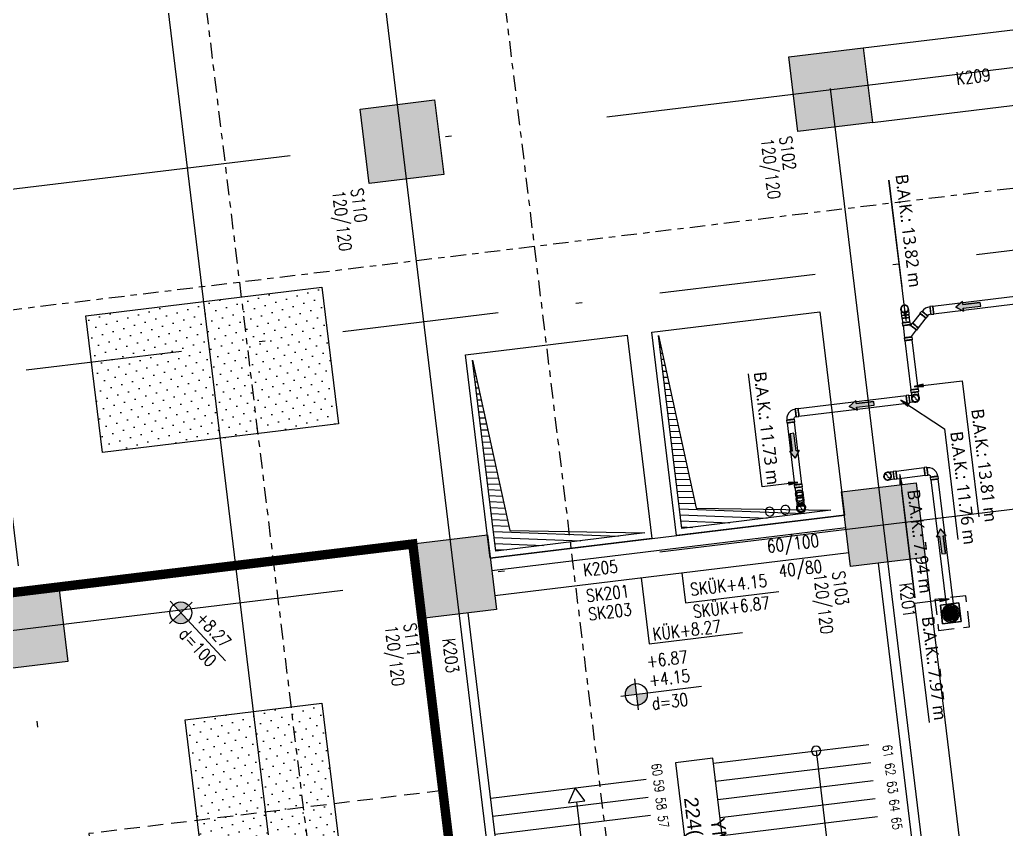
# Model space of a CAD drawing. Header units: millimetres. Extents: x 400382 to 401267, y 4543945 to 4544126.
# Drawn here: x 400454.97 to 400470.74, y 4544072.6 to 4544085.54 of the extents above; entities that cross this region are included whole.
import ezdxf
from ezdxf.enums import TextEntityAlignment as Align

# ---------------------------------------------------------------- set-up
doc = ezdxf.new("R2010")
doc.units = ezdxf.units.MM
for name, pattern in [('AKS', [3, 2.5, -0.25, 0, -0.25]), ('CENTER', [2, 1.25, -0.25, 0.25, -0.25]), ('CIZGI', [0.4, 0.25, -0.15]), ('CONTINU', [0]), ('DASHDOT2', [0.5, 0.25, -0.125, 0, -0.125]), ('HIDDEN', [0.375, 0.25, -0.125])]:
    doc.linetypes.add(name, pattern=pattern)
for name, color, linetype in [('aks prota', 2, 'AKS'), ('boşluk prota', 2, 'Continuous'), ('boşluk taraması prota', 252, 'Continuous'), ('kiriş boyutu prota', 6, 'Continuous'), ('kiriş prota', 6, 'Continuous'), ('kolon prota', 1, 'Continuous'), ('kolon tarama prota', 252, 'Continuous'), ('lkolon prota', 4, 'Continuous'), ('merdiven prota', 2, 'Continuous'), ('metraj prota', 2, 'Continuous'), ('not prota', 2, 'Continuous'), ('PRT-AL-TUNEL_EKSENI', 14, 'DASHDOT2'), ('PRT-MI-a_fit_drainage', 10, 'Continuous'), ('PRT-MI-ad_dim', 8, 'Continuous'), ('prt-s-taxis', 7, 'Continuous'), ('skesit prota', 7, 'Continuous'), ('st-s_level (kot)', 6, 'Continuous'), ('st-s_levelmark (kot işareti)', 4, 'Continuous'), ('st_s_not çizgisi', 4, 'CIZGI'), ('st_s_ölçü', 4, 'Continuous'), ('temel prota', 6, 'Continuous'), ('tkolon prota', 6, 'Continuous'), ('tnot prota', 4, 'Continuous')]:
    doc.layers.add(name, color=color, linetype=linetype)
doc.styles.add('OLCU', font='romanstw.shx')
doc.styles.add('PRT-MI-a_Arial', font='Arial.ttf', dxfattribs={"height": 30})
doc.styles.add('Segoe UI Light_1', font='', dxfattribs={"height": 200})
doc.styles.add('TKIRIS', font='romanstw.shx')
doc.styles.add('tkolon', font='romanstw.shx')
doc.styles.add('TNOT', font='romanstw.shx', dxfattribs={"width": 0.8, "height": 250})
doc.styles.get('Segoe UI Light_1').set_extended_font_data('Segoe UI Light')
pattern_1 = [(312.923994, (399405.98143, 4544554.57553), (0.170302485, 0.049990168), [0, -0.15875])]

# ---------------------------------------------------------------- blocks, each defined once
blk = doc.blocks.new('Stair_Anotation')
at = {"color": 0, "style": 'PRT-MI-a_Arial'}
blk.add_attdef('M.ADI', text='', height=0.2, dxfattribs=at).set_placement((0, 0), align=Align.BOTTOM_CENTER)
blk.add_attdef('BAS.SAYI-(EN-RIHT)', text='', height=0.2, dxfattribs=at).set_placement((0, -0.08), align=Align.TOP_CENTER)
blk = doc.blocks.new('*U88')
at = {"layer": 'metraj prota', "color": 4}
blk.add_lwpolyline([(-232, 0), (-209.5, 13), (-209.5, -13)], close=True, dxfattribs=at)
blk.add_lwpolyline([(0, 0), (-209.5, 0)], dxfattribs=at)
blk.add_circle((0, 0), 7.5, dxfattribs=at)
blk = doc.blocks.new('*U89')
at = {"layer": 'metraj prota', "color": 4}
blk.add_lwpolyline([(-203.1, 0), (-180.6, 13), (-180.6, -13)], close=True, dxfattribs=at)
blk.add_lwpolyline([(0, 0), (-180.6, 0)], dxfattribs=at)
blk.add_circle((0, 0), 7.5, dxfattribs=at)
blk = doc.blocks.new('PLAN_KOT')
at = {"layer": 'st-s_levelmark (kot işareti)'}
h = blk.add_hatch(color=256, dxfattribs=at)
h.paths.add_polyline_path([(0, 17.5, 0.414214), (-17.5, 0), (0, 0)])
h.paths.add_polyline_path([(17.5, 0), (0, 0), (0, -17.5, 0.414214)])
for p, q in [((0, 25), (0, -25)), ((105, 0), (-25, 0))]:
    blk.add_line(p, q, dxfattribs=at)
blk.add_circle((0, 0), 17.5, dxfattribs=at)
at = {"layer": 'st-s_level (kot)', "color": 6, "style": 'OLCU', "width": 0.8}
for tag, p in [('KOT', (22.7, 9.8)), ('DÖŞEME_KALINLIĞI', (22.7, -27.6))]:
    blk.add_attdef(tag, p, '', height=20, dxfattribs=at)
blk = doc.blocks.new('+8.27 mekanik')
at = {"layer": 'kolon tarama prota'}
for points in [[(19225, 170411), (19147, 170528), (19195, 170528), (19195, 170811), (19255, 170811), (19255, 170528), (19303, 170528)], [(22710, 169744), (22827, 169822), (22827, 169774), (23110, 169774), (23110, 169714), (22827, 169714), (22827, 169666)], [(20401, 169597), (20421, 169747), (20382, 169747)], [(23842, 169744), (23823, 169594), (23862, 169594)], [(19339, 169597), (19189, 169617), (19189, 169578)], [(20590, 169360), (20702, 169461), (20672, 169487)], [(21771, 169204), (21921, 169184), (21921, 169224)], [(20590, 168530), (20512, 168647), (20560, 168647), (20560, 168930), (20620, 168930), (20620, 168647), (20668, 168647)], [(21310, 167572), (21193, 167494), (21193, 167542), (20910, 167542), (20910, 167602), (21193, 167602), (21193, 167650)], [(21697, 167572), (21677, 167422), (21717, 167422)]]:
    blk.add_hatch(color=256, dxfattribs=at).paths.add_polyline_path(points, flags=0)
for p, q in [((19166, 171766), (19166, 170049)), ((19284, 170049), (19284, 171766)), ((19255, 170811), (19195, 170811)), ((19195, 170811), (19195, 170528)), ((19255, 170811), (19195, 170811)), ((19195, 170528), (19195, 170811)), ((19255, 170528), (19255, 170811)), ((19255, 170528), (19255, 170811)), ((19195, 170528), (19147, 170528)), ((19147, 170528), (19225, 170411)), ((19195, 170528), (19147, 170528)), ((19147, 170528), (19225, 170411)), ((19225, 170411), (19303, 170528)), ((19303, 170528), (19225, 170411)), ((19303, 170528), (19255, 170528)), ((19255, 170528), (19303, 170528)), ((20401, 170374), (22593, 170374)), ((20401, 169597), (20401, 170374)), ((19161, 170049), (19161, 170004)), ((19289, 170004), (19289, 170049)), ((19341, 169923), (19309, 169954)), ((20590, 169360), (21129, 169997)), ((21129, 169997), (22909, 169997)), ((19219, 169864), (19251, 169833)), ((19254, 169836), (19395, 169696)), ((19478, 169779), (19337, 169920)), ((19513, 169751), (19481, 169782)), ((21913, 169808), (21869, 169808)), ((23925, 169803), (21913, 169803)), ((22827, 169822), (22710, 169744)), ((22827, 169822), (22710, 169744)), ((22827, 169774), (22827, 169822)), ((22827, 169774), (22827, 169822)), ((24218, 169894), (23918, 169894)), ((23918, 169894), (23918, 169594)), ((23918, 169594), (23918, 169894)), ((23918, 169894), (24218, 169894)), ((23918, 169894), (23918, 169894)), ((23969, 169808), (23925, 169808)), ((24063, 169884), (24063, 169864)), ((24063, 169864), (24063, 169884)), ((24063, 169884), (24063, 169884)), ((24063, 169864), (24063, 169864)), ((24063, 169839), (24063, 169819)), ((24063, 169819), (24063, 169839)), ((24063, 169839), (24063, 169839)), ((24063, 169819), (24063, 169819)), ((24063, 169794), (24063, 169774)), ((24063, 169774), (24063, 169794)), ((24063, 169794), (24063, 169794)), ((24073, 169864), (24073, 169884)), ((24073, 169884), (24073, 169864)), ((24073, 169884), (24073, 169884)), ((24073, 169864), (24073, 169864)), ((24073, 169819), (24073, 169839)), ((24073, 169839), (24073, 169819)), ((24073, 169839), (24073, 169839)), ((24073, 169819), (24073, 169819)), ((24073, 169774), (24073, 169794)), ((24073, 169794), (24073, 169774)), ((24073, 169794), (24073, 169794)), ((24218, 169594), (24218, 169894)), ((24218, 169894), (24218, 169594)), ((24218, 169894), (24218, 169894)), ((19153, 169661), (19153, 169661)), ((19296, 169661), (19251, 169661)), ((19368, 169656), (19296, 169656)), ((19413, 169661), (19368, 169661)), ((19391, 169692), (19423, 169661)), ((19438, 169655), (19413, 169655)), ((19427, 169665), (19438, 169655)), ((19600, 169655), (19508, 169746)), ((19610, 169655), (19600, 169655)), ((19654, 169661), (19610, 169661)), ((19616, 169638), (19610, 169644)), ((19610, 169632), (19610, 169631)), ((20447, 169656), (19654, 169656)), ((20421, 169747), (20382, 169747)), ((20382, 169747), (20401, 169597)), ((20401, 169597), (20421, 169747)), ((20491, 169661), (20447, 169661)), ((21707, 169646), (21707, 169601)), ((21834, 169601), (21834, 169646)), ((21869, 169681), (21913, 169681)), ((21913, 169685), (23925, 169685)), ((22710, 169744), (22827, 169666)), ((22827, 169666), (22710, 169744)), ((23110, 169774), (22827, 169774)), ((22827, 169774), (23110, 169774)), ((22827, 169666), (22827, 169714)), ((22827, 169714), (23110, 169714)), ((22827, 169714), (23110, 169714)), ((22827, 169714), (22827, 169666)), ((23110, 169714), (23110, 169774)), ((23110, 169714), (23110, 169774)), ((23842, 169744), (23823, 169594)), ((23862, 169594), (23842, 169744)), ((23842, 169744), (23842, 169189)), ((23925, 169681), (23969, 169681)), ((23948, 169749), (23928, 169749)), ((23928, 169749), (23948, 169749)), ((23928, 169749), (23928, 169749)), ((23928, 169739), (23948, 169739)), ((23948, 169739), (23928, 169739)), ((23928, 169739), (23928, 169739)), ((23948, 169749), (23948, 169749)), ((23948, 169739), (23948, 169739)), ((23993, 169749), (23973, 169749)), ((23973, 169749), (23993, 169749)), ((23973, 169749), (23973, 169749)), ((23973, 169739), (23993, 169739)), ((23993, 169739), (23973, 169739)), ((23973, 169739), (23973, 169739)), ((23993, 169749), (23993, 169749)), ((23993, 169739), (23993, 169739)), ((24038, 169749), (24018, 169749)), ((24018, 169749), (24038, 169749)), ((24018, 169749), (24018, 169749)), ((24018, 169739), (24038, 169739)), ((24038, 169739), (24018, 169739)), ((24018, 169739), (24018, 169739)), ((24038, 169749), (24038, 169749)), ((24038, 169739), (24038, 169739)), ((24063, 169774), (24063, 169774)), ((24063, 169715), (24063, 169695)), ((24063, 169695), (24063, 169715)), ((24063, 169715), (24063, 169715)), ((24063, 169695), (24063, 169695)), ((24063, 169670), (24063, 169649)), ((24063, 169649), (24063, 169670)), ((24063, 169670), (24063, 169670)), ((24063, 169649), (24063, 169649)), ((24063, 169624), (24063, 169604)), ((24063, 169604), (24063, 169624)), ((24063, 169624), (24063, 169624)), ((24073, 169774), (24073, 169774)), ((24073, 169695), (24073, 169715)), ((24073, 169715), (24073, 169695)), ((24073, 169715), (24073, 169715)), ((24073, 169695), (24073, 169695)), ((24073, 169649), (24073, 169670)), ((24073, 169670), (24073, 169649)), ((24073, 169670), (24073, 169670)), ((24073, 169649), (24073, 169649)), ((24073, 169604), (24073, 169624)), ((24073, 169624), (24073, 169604)), ((24073, 169624), (24073, 169624)), ((24117, 169749), (24097, 169749)), ((24097, 169749), (24117, 169749)), ((24097, 169749), (24097, 169749)), ((24097, 169739), (24117, 169739)), ((24117, 169739), (24097, 169739)), ((24097, 169739), (24097, 169739)), ((24117, 169749), (24117, 169749)), ((24117, 169739), (24117, 169739)), ((24163, 169749), (24142, 169749)), ((24142, 169749), (24163, 169749)), ((24142, 169749), (24142, 169749)), ((24142, 169739), (24163, 169739)), ((24163, 169739), (24142, 169739)), ((24142, 169739), (24142, 169739)), ((24163, 169749), (24163, 169749)), ((24163, 169739), (24163, 169739)), ((24208, 169749), (24188, 169749)), ((24188, 169749), (24208, 169749)), ((24188, 169749), (24188, 169749)), ((24188, 169739), (24208, 169739)), ((24208, 169739), (24188, 169739)), ((24188, 169739), (24188, 169739)), ((24208, 169749), (24208, 169749)), ((24208, 169739), (24208, 169739)), ((17078, 169597), (18796, 169597)), ((19339, 169597), (17078, 169597)), ((19153, 169534), (19153, 169534)), ((19339, 169597), (19189, 169617)), ((19189, 169617), (19189, 169578)), ((19189, 169578), (19339, 169597)), ((19251, 169534), (19296, 169534)), ((19296, 169538), (19368, 169538)), ((19368, 169534), (19413, 169534)), ((19413, 169540), (19610, 169540)), ((19610, 169534), (19654, 169534)), ((19654, 169538), (20447, 169538)), ((20447, 169534), (20491, 169534)), ((20526, 169499), (20526, 169455)), ((20672, 169487), (20590, 169360)), ((20653, 169455), (20653, 169499)), ((20702, 169461), (20672, 169487)), ((21712, 169601), (21712, 169148)), ((21830, 169148), (21830, 169601)), ((23823, 169594), (23862, 169594)), ((23918, 169594), (24218, 169594)), ((24218, 169594), (23918, 169594)), ((23918, 169594), (23918, 169594)), ((24063, 169604), (24063, 169604)), ((24073, 169604), (24073, 169604)), ((24218, 169594), (24218, 169594)), ((20531, 169455), (20531, 167715)), ((20590, 169360), (20702, 169461)), ((20649, 167715), (20649, 169455)), ((21921, 169224), (21771, 169204)), ((21771, 169204), (21921, 169184)), ((21771, 169204), (23752, 169204)), ((21921, 169184), (21921, 169224)), ((23752, 169204), (22023, 169204)), ((23842, 169189), (25759, 169189)), ((21707, 169148), (21707, 169103)), ((21834, 169103), (21834, 169148)), ((20620, 168930), (20560, 168930)), ((20560, 168930), (20560, 168647)), ((20620, 168930), (20560, 168930)), ((20560, 168647), (20560, 168930)), ((20620, 168647), (20620, 168930)), ((20620, 168647), (20620, 168930)), ((20560, 168647), (20512, 168647)), ((20512, 168647), (20590, 168530)), ((20560, 168647), (20512, 168647)), ((20512, 168647), (20590, 168530)), ((20590, 168530), (20668, 168647)), ((20668, 168647), (20590, 168530)), ((20668, 168647), (20620, 168647)), ((20620, 168647), (20668, 168647)), ((20526, 167715), (20526, 167670)), ((20653, 167670), (20653, 167715)), ((20733, 167636), (20688, 167636)), ((21732, 167631), (20733, 167631)), ((21193, 167602), (20910, 167602)), ((20910, 167602), (20910, 167542)), ((21193, 167602), (20910, 167602)), ((20910, 167602), (20910, 167542)), ((21310, 167572), (21193, 167650)), ((21193, 167650), (21193, 167602)), ((21193, 167650), (21310, 167572)), ((21193, 167602), (21193, 167650)), ((21776, 167636), (21732, 167636)), ((21902, 167636), (21871, 167636)), ((21954, 167631), (21902, 167631)), ((21985, 167636), (21954, 167636)), ((22075, 167629), (21985, 167629)), ((22081, 167529), (22081, 167615)), ((20688, 167508), (20733, 167508)), ((20733, 167513), (21732, 167513)), ((20910, 167542), (21193, 167542)), ((21193, 167542), (20910, 167542)), ((21193, 167494), (21310, 167572)), ((21193, 167494), (21310, 167572)), ((21193, 167542), (21193, 167494)), ((21193, 167542), (21193, 167494)), ((21697, 167572), (21677, 167422)), ((21677, 167422), (21717, 167422)), ((21717, 167422), (21697, 167572)), ((21697, 167572), (21697, 166994)), ((21732, 167508), (21776, 167508)), ((21871, 167508), (21902, 167508)), ((21902, 167513), (21954, 167513)), ((21954, 167508), (21985, 167508)), ((21985, 167515), (22075, 167515)), ((21697, 166994), (19882, 166994))]:
    blk.add_line(p, q, dxfattribs=at)
at = {"layer": 'kolon tarama prota', "flags": 128}
for points in [[(19168, 170004), (19173, 169962), (19182, 169931)], [(19288, 169975), (19282, 170001), (19282, 170004)], [(19305, 169950), (19289, 169972), (19288, 169975)], [(19182, 169931), (19203, 169894), (19224, 169869)], [(21869, 169802), (21831, 169797), (21795, 169783), (21764, 169761), (21759, 169756)], [(23969, 169802), (23999, 169802), (24027, 169802), (24048, 169802), (24063, 169802), (24068, 169802), (24068, 169802)], [(24011, 169744), (24015, 169767), (24029, 169786), (24048, 169798), (24068, 169802)], [(24068, 169802), (24090, 169797), (24109, 169783), (24121, 169764), (24125, 169744)], [(19153, 169655), (19157, 169655), (19171, 169655), (19193, 169655), (19220, 169655), (19250, 169655), (19251, 169655)], [(20590, 169655), (20585, 169655), (20571, 169655), (20550, 169655), (20523, 169655), (20493, 169655), (20491, 169655)], [(20533, 169597), (20537, 169620), (20551, 169639), (20570, 169651), (20590, 169655)], [(20590, 169655), (20612, 169650), (20631, 169637), (20644, 169617), (20647, 169597)], [(21759, 169756), (21735, 169726), (21720, 169690), (21714, 169653), (21713, 169646)], [(21828, 169646), (21832, 169665), (21840, 169675)], [(21840, 169675), (21857, 169685), (21869, 169687)], [(24068, 169687), (24063, 169687), (24049, 169687), (24028, 169687), (24001, 169687), (23971, 169687), (23969, 169687)], [(24068, 169687), (24045, 169692), (24026, 169705), (24014, 169725), (24011, 169744)], [(24125, 169744), (24120, 169722), (24107, 169703), (24087, 169691), (24068, 169687)], [(19251, 169540), (19221, 169540), (19194, 169540), (19172, 169540), (19158, 169540), (19153, 169540), (19153, 169540)], [(20491, 169540), (20522, 169540), (20549, 169540), (20571, 169540), (20585, 169540), (20590, 169540), (20590, 169540)], [(20533, 169499), (20533, 169529), (20533, 169557), (20533, 169578), (20533, 169592), (20533, 169597), (20533, 169597)], [(20590, 169540), (20567, 169545), (20548, 169558), (20536, 169578), (20533, 169597)], [(20647, 169597), (20642, 169575), (20629, 169556), (20609, 169544), (20590, 169540)], [(20647, 169597), (20647, 169593), (20647, 169579), (20647, 169558), (20647, 169531), (20647, 169500), (20647, 169499)], [(21713, 169103), (21713, 169073), (21713, 169046), (21713, 169024), (21713, 169010), (21713, 169005), (21713, 169005)], [(21828, 169005), (21828, 169010), (21828, 169023), (21828, 169045), (21828, 169072), (21828, 169102), (21828, 169103)], [(20533, 167670), (20537, 167632), (20551, 167596), (20574, 167565), (20578, 167560)], [(20659, 167641), (20649, 167658), (20647, 167670)], [(20688, 167629), (20669, 167634), (20659, 167641)], [(21871, 167629), (21842, 167629), (21809, 167629), (21776, 167629)], [(20578, 167560), (20609, 167537), (20644, 167521), (20682, 167515), (20688, 167515)], [(21776, 167515), (21812, 167515), (21845, 167515), (21871, 167515)]]:
    blk.add_lwpolyline(points, dxfattribs=at)
at = {"layer": 'kolon tarama prota'}
for centre, radius, start, end in [((24068, 169744), 140, 92.0467, 177.9533), ((24068, 169744), 140, 92.0467, 177.9533), ((24068, 169744), 120, 92.388, 177.612), ((24068, 169744), 120, 92.388, 177.612), ((24068, 169744), 100, 90, 270), ((24068, 169744), 100, 90, 270), ((24068, 169744), 95, 93.017, 176.983), ((24068, 169744), 95, 93.017, 176.983), ((24068, 169744), 90, 90, 270), ((24068, 169744), 90, 90, 270), ((24068, 169744), 75, 93.8226, 176.1774), ((24068, 169744), 75, 93.8226, 176.1774), ((24068, 169744), 63.8, 0, 180), ((24068, 169744), 63.8, 0, 180), ((24068, 169744), 59, 0, 180), ((24068, 169744), 57.2, 0, 180), ((24068, 169744), 50, 95.7392, 174.2608), ((24068, 169744), 50, 95.7392, 174.2608), ((24068, 169744), 50, 90, 270), ((24068, 169744), 50, 90, 270), ((24068, 169744), 100, 270, 90), ((24068, 169744), 100, 270, 90), ((24068, 169744), 90, 270, 90), ((24068, 169744), 90, 270, 90), ((24068, 169774), 29.5, 270, 90), ((24068, 169744), 50, 270, 90), ((24068, 169744), 50, 270, 90), ((24068, 169744), 140, 2.0467, 87.9533), ((24068, 169744), 140, 2.0467, 87.9533), ((24068, 169744), 120, 2.388, 87.612), ((24068, 169744), 120, 2.388, 87.612), ((24068, 169744), 95, 3.017, 86.983), ((24068, 169744), 95, 3.017, 86.983), ((24068, 169744), 75, 3.8226, 86.1774), ((24068, 169744), 75, 3.8226, 86.1774), ((24068, 169744), 50, 5.7392, 84.2608), ((24068, 169744), 50, 5.7392, 84.2608), ((19153, 169597), 63.8, 360, 180), ((19153, 169597), 63.8, 360, 180), ((19153, 169597), 57.2, 360, 180), ((20590, 169597), 63.8, 0, 180), ((20590, 169597), 63.8, 0, 180), ((20590, 169597), 63.8, 90, 270), ((20590, 169597), 63.8, 90, 270), ((20590, 169597), 59, 0, 180), ((20590, 169597), 57.2, 0, 180), ((20590, 169597), 57.1, 90, 270), ((20590, 169597), 63.8, 270, 90), ((20590, 169597), 63.8, 270, 90), ((20590, 169627), 29.5, 270, 90), ((20590, 169597), 57.1, 270, 90), ((24068, 169744), 140, 182.0467, 267.9533), ((24068, 169744), 140, 182.0467, 267.9533), ((24068, 169744), 120, 182.388, 267.612), ((24068, 169744), 120, 182.388, 267.612), ((24068, 169744), 95, 183.017, 266.983), ((24068, 169744), 95, 183.017, 266.983), ((24068, 169744), 75, 183.8226, 266.1774), ((24068, 169744), 75, 183.8226, 266.1774), ((24068, 169744), 63.8, 180, 0), ((24068, 169744), 63.8, 180, 0), ((24068, 169744), 59, 180, 0), ((24068, 169744), 57.1, 180, 0), ((24068, 169744), 50, 185.7392, 264.2608), ((24068, 169744), 50, 185.7392, 264.2608), ((24068, 169744), 30, 99.5941, 170.4059), ((24068, 169744), 30, 99.5941, 170.4059), ((24068, 169715), 29.5, 90, 270), ((24068, 169744), 30, 189.5941, 260.4059), ((24068, 169744), 30, 189.5941, 260.4059), ((24068, 169744), 30, 9.5941, 80.4059), ((24068, 169744), 30, 9.5941, 80.4059), ((24068, 169744), 50, 275.7392, 354.2608), ((24068, 169744), 30, 279.5941, 350.4059), ((24068, 169744), 95, 273.017, 356.983), ((24068, 169744), 75, 273.8226, 356.1774), ((24068, 169744), 140, 272.0467, 357.9533), ((24068, 169744), 120, 272.388, 357.612), ((24068, 169744), 30, 279.5941, 350.4059), ((24068, 169744), 50, 275.7392, 354.2608), ((24068, 169744), 75, 273.8226, 356.1774), ((24068, 169744), 95, 273.017, 356.983), ((24068, 169744), 120, 272.388, 357.612), ((24068, 169744), 140, 272.0467, 357.9533), ((19153, 169597), 63.8, 180, 360), ((19153, 169597), 63.8, 180, 360), ((19153, 169597), 57.1, 180, 360), ((20590, 169597), 63.8, 180, 0), ((20590, 169597), 63.8, 180, 0), ((20590, 169597), 59, 180, 0), ((20590, 169597), 57.1, 180, 0), ((20590, 169568), 29.5, 90, 270), ((21771, 169005), 63.8, 90, 270), ((21771, 169005), 63.8, 90, 270), ((21771, 169005), 59, 0, 180), ((21771, 169005), 59, 180, 0), ((21771, 169005), 57.2, 90, 270), ((21771, 168975), 29.5, 90, 270), ((21771, 169005), 63.8, 270, 90), ((21771, 169005), 63.8, 270, 90), ((21771, 169034), 29.5, 270, 90), ((21771, 169005), 57.1, 270, 90), ((22108, 167572), 75.5, 0, 180), ((22108, 167572), 75.5, 0, 180), ((22108, 167572), 72, 0, 180), ((22108, 167572), 63.8, 0, 180), ((22108, 167572), 63.8, 0, 180), ((22108, 167572), 59, 0, 180), ((22108, 167608), 36, 270, 90), ((22108, 167572), 75.5, 180, 0), ((22108, 167572), 75.5, 180, 0), ((22108, 167572), 72, 180, 0), ((22108, 167572), 63.8, 180, 0), ((22108, 167572), 63.8, 180, 0), ((22108, 167572), 59, 180, 0), ((22108, 167536), 36, 90, 270), ((22108, 167318), 70.6, 0, 180), ((22108, 167318), 70.7, 180, 0), ((22108, 167068), 70.6, 0, 180), ((22108, 167068), 70.6, 180, 0)]:
    blk.add_arc(centre, radius, start, end, dxfattribs=at)
for centre, major_axis, ratio, start_param, end_param in [((19225, 170049), (63.8, 0), 0.009999, 3.145737, 6.28733), ((19225, 170049), (63.8, 0), 0.009999, 0.004144, 3.145737), ((19225, 170004), (63.8, 0), 0.009999, 0.004144, 3.145737), ((19225, 170004), (63.8, 0), 0.009999, 3.145737, 6.28733), ((19225, 170049), (59, 0), 0.009999, 1.570796, 3.141593), ((19225, 170049), (59, 0), 0.009999, 3.141593, 4.712389), ((19225, 170004), (57.1, 0), 0.009999, 0.004144, 3.145737), ((19225, 170004), (57.1, 0), 0.009999, 3.145737, 6.28733), ((19264, 169909), (45.1, 45.1), 0.010001, 6.279045, 9.420638), ((19264, 169909), (45.1, 45.1), 0.010001, 3.137453, 6.279045), ((19264, 169909), (40.4, 40.4), 0.010001, 3.137453, 6.279045), ((19264, 169909), (40.4, 40.4), 0.010001, 6.279045, 9.420638), ((19225, 170049), (59, 0), 0.009999, 0, 1.570796), ((19225, 170049), (59, 0), 0.009999, 4.712389, 6.283185), ((19296, 169878), (45.1, 45.1), 0.010001, 6.279045, 9.420638), ((19296, 169878), (45.1, 45.1), 0.010001, 3.137453, 6.279045), ((19296, 169878), (41.7, 41.7), 0.009979, 1.570796, 3.141593), ((19296, 169878), (41.7, 41.7), 0.009979, 3.141593, 4.712389), ((19296, 169878), (41.7, 41.7), 0.009979, 0, 1.570796), ((19296, 169878), (41.7, 41.7), 0.009979, 4.712389, 6.283185), ((19436, 169737), (45.1, 45.1), 0.010001, 0.004141, 3.145733), ((19436, 169737), (45.1, 45.1), 0.010001, 3.145733, 6.287326), ((21869, 169744), (0, 63.8), 0.01, 0.009999, 3.151592), ((21869, 169744), (0, 57.1), 0.01, 0.009999, 3.151592), ((21869, 169744), (0, 63.8), 0.01, 3.151592, 6.293184), ((21869, 169744), (0, 57.2), 0.01, 3.151592, 6.293184), ((21913, 169744), (0, 63.8), 0.01, 0.009999, 3.151592), ((21913, 169744), (0, 63.8), 0.01, 3.151592, 6.293184), ((21913, 169744), (0, 59), 0.01, 4.712389, 6.283185), ((21913, 169744), (0, 59), 0.01, 0, 1.570796), ((23925, 169744), (0, 63.8), 0.01, 4.712389, 7.853982), ((23925, 169744), (0, 59), 0.01, 0, 1.570796), ((23925, 169744), (0, 59), 0.01, 4.712389, 6.283185), ((23969, 169744), (0, 63.8), 0.01, 4.712389, 7.853982), ((23969, 169744), (0, 57.2), 0.01, 4.712389, 7.853982), ((19251, 169597), (0, 63.8), 0.01, 4.712389, 7.853982), ((19251, 169597), (0, 57.2), 0.01, 4.712389, 7.853982), ((19296, 169597), (0, 63.8), 0.01, 4.712389, 7.853982), ((19296, 169597), (0, 59), 0.01, 0, 1.570796), ((19296, 169597), (0, 59), 0.01, 4.712389, 6.283185), ((19368, 169597), (0, 63.8), 0.01, 6.279041, 9.420634), ((19368, 169597), (0, 59), 0.01, 0, 1.570796), ((19368, 169597), (0, 63.8), 0.01, 3.137448, 6.279041), ((19368, 169597), (0, 59), 0.01, 4.712389, 6.283185), ((19436, 169737), (41.7, 41.7), 0.009979, 1.570796, 3.141593), ((19436, 169737), (41.7, 41.7), 0.009979, 3.141593, 4.712389), ((19413, 169597), (0, 63.8), 0.01, 6.279041, 9.420634), ((19413, 169597), (0, 57.1), 0.01, 6.279041, 9.420634), ((19413, 169597), (0, 63.8), 0.01, 3.137448, 6.279041), ((19413, 169597), (0, 57.2), 0.01, 3.137448, 6.279041), ((19468, 169706), (45.1, 45.1), 0.010001, 0.004141, 3.145733), ((19468, 169706), (45.1, 45.1), 0.010001, 3.145733, 6.287326), ((19468, 169706), (40.4, 40.4), 0.010001, 0.004141, 3.145733), ((19468, 169706), (40.4, 40.4), 0.010001, 3.145733, 6.287326), ((19436, 169737), (41.7, 41.7), 0.009979, 0, 1.570796), ((19436, 169737), (41.7, 41.7), 0.009979, 4.712389, 6.283185), ((19610, 169597), (0, 63.8), 0.01, 6.279041, 9.420634), ((19610, 169597), (0, 57.2), 0.01, 6.279041, 9.420634), ((19610, 169597), (0, 63.8), 0.01, 3.137448, 6.279041), ((19610, 169597), (0, 57.1), 0.01, 3.137448, 6.279041), ((19576, 169597), (40.4, 40.4), 0.010001, 5.71513, 6.287326), ((19576, 169597), (40.4, 40.4), 0.010001, 0.004141, 0.576337), ((19654, 169597), (0, 63.8), 0.01, 6.279041, 9.420634), ((19654, 169597), (0, 63.8), 0.01, 3.137448, 6.279041), ((19654, 169597), (0, 59), 0.009925, 0, 1.570796), ((19654, 169597), (0, 59), 0.009925, 4.712389, 6.283185), ((20447, 169597), (0, 63.8), 0.009925, 4.712389, 7.853982), ((20447, 169597), (0, 59), 0.009925, 0, 1.570796), ((20447, 169597), (0, 59), 0.009925, 4.712389, 6.283185), ((20491, 169597), (0, 63.8), 0.009925, 4.712389, 7.853982), ((20491, 169597), (0, 57.2), 0.009925, 4.712389, 7.853982), ((21771, 169646), (-63.8, 0), 0.01, 6.273186, 9.414779), ((21771, 169646), (-63.8, 0), 0.01, 3.131593, 6.273186), ((21771, 169646), (-57.1, 0), 0.01, 3.131593, 6.273186), ((21771, 169646), (-57.1, 0), 0.01, 6.273186, 9.414779), ((21913, 169744), (0, 59), 0.01, 3.141593, 4.712389), ((21913, 169744), (0, 59), 0.01, 1.570796, 3.141593), ((23925, 169744), (0, 59), 0.01, 1.570796, 3.141593), ((23925, 169744), (0, 63.8), 0.01, 1.570796, 4.712389), ((23925, 169744), (0, 59), 0.01, 3.141593, 4.712389), ((23969, 169744), (0, 57.1), 0.01, 1.570796, 4.712389), ((23969, 169744), (0, 63.8), 0.01, 1.570796, 4.712389), ((19251, 169597), (0, 63.8), 0.01, 1.570796, 4.712389), ((19251, 169597), (0, 57.1), 0.01, 1.570796, 4.712389), ((19296, 169597), (0, 59), 0.01, 1.570796, 3.141593), ((19296, 169597), (0, 63.8), 0.01, 1.570796, 4.712389), ((19296, 169597), (0, 59), 0.01, 3.141593, 4.712389), ((19368, 169597), (0, 59), 0.01, 1.570796, 3.141593), ((19368, 169597), (0, 59), 0.01, 3.141593, 4.712389), ((19654, 169597), (0, 59), 0.009925, 1.570796, 3.141593), ((19654, 169597), (0, 59), 0.009925, 3.141593, 4.712389), ((20447, 169597), (0, 59), 0.009925, 1.570796, 3.141593), ((20447, 169597), (0, 63.8), 0.009925, 1.570796, 4.712389), ((20447, 169597), (0, 59), 0.009925, 3.141593, 4.712389), ((20491, 169597), (0, 63.8), 0.009925, 1.570796, 4.712389), ((20491, 169597), (0, 57.1), 0.009925, 1.570796, 4.712389), ((20590, 169499), (63.8, 0), 0.009978, 1.570796, 4.712389), ((20590, 169499), (57.1, 0), 0.009978, 1.570796, 4.712389), ((20590, 169499), (-57.2, 0), 0.009978, 1.570796, 4.712389), ((20590, 169499), (-63.8, 0), 0.009978, 1.570796, 4.712389), ((21771, 169601), (-63.8, 0), 0.01, 6.273186, 9.414779), ((21771, 169601), (-63.8, 0), 0.01, 3.131593, 6.273186), ((21771, 169601), (59, 0), 0.01, 1.570796, 3.141593), ((21771, 169601), (59, 0), 0.01, 3.141593, 4.712389), ((21771, 169601), (59, 0), 0.01, 0, 1.570796), ((21771, 169601), (59, 0), 0.01, 4.712389, 6.283185), ((20590, 169455), (-63.8, 0), 0.009978, 4.712389, 7.853982), ((20590, 169455), (59, 0), 0.00998, 3.141593, 4.712389), ((20590, 169455), (-59, 0), 0.00998, 4.712389, 6.283185), ((20590, 169455), (59, 0), 0.00998, 4.712389, 6.283185), ((20590, 169455), (-59, 0), 0.00998, 3.141593, 4.712389), ((20590, 169455), (63.8, 0), 0.009978, 4.712389, 7.853982), ((21771, 169148), (63.8, 0), 0.01, 1.570796, 4.712389), ((21771, 169103), (63.8, 0), 0.01, 1.570796, 4.712389), ((21771, 169148), (59, 0), 0.01, 1.570796, 3.141593), ((21771, 169148), (59, 0), 0.01, 3.141593, 4.712389), ((21771, 169103), (57.2, 0), 0.01, 1.570796, 4.712389), ((21771, 169148), (59, 0), 0.01, 0, 1.570796), ((21771, 169148), (59, 0), 0.01, 4.712389, 6.283185), ((21771, 169148), (63.8, 0), 0.01, 4.712389, 7.853982), ((21771, 169103), (63.8, 0), 0.01, 4.712389, 7.853982), ((21771, 169103), (57.1, 0), 0.01, 4.712389, 7.853982), ((20590, 167715), (63.8, 0), 0.009978, 3.151592, 6.293184), ((20590, 167715), (63.8, 0), 0.009978, 0.009999, 3.151592), ((20590, 167670), (63.8, 0), 0.009978, 0.009999, 3.151592), ((20590, 167670), (63.8, 0), 0.009978, 3.151592, 6.293184), ((20590, 167715), (-59, 0), 0.00998, 4.712389, 6.283185), ((20590, 167715), (-59, 0), 0.00998, 0, 1.570796), ((20590, 167670), (57.2, 0), 0.009978, 0.009999, 3.151592), ((20590, 167670), (57.1, 0), 0.009978, 3.151592, 6.293184), ((20590, 167715), (-59, 0), 0.00998, 3.141593, 4.712389), ((20590, 167715), (-59, 0), 0.00998, 1.570796, 3.141593), ((20688, 167572), (0, 63.8), 0.01, 6.273207, 9.4148), ((20688, 167572), (0, 63.8), 0.01, 3.131615, 6.273207), ((20688, 167572), (0, 57.2), 0.01, 3.131615, 6.273207), ((20688, 167572), (0, 57.2), 0.01, 6.273207, 9.4148), ((20733, 167572), (0, 63.8), 0.01, 6.273207, 9.4148), ((20733, 167572), (0, 59), 0.01, 0, 1.570796), ((20733, 167572), (0, 63.8), 0.01, 3.131615, 6.273207), ((20733, 167572), (0, 59), 0.01, 4.712389, 6.283185), ((21732, 167572), (0, 63.8), 0.01, 4.712389, 7.853982), ((21732, 167572), (0, 59), 0.01, 0, 1.570796), ((21732, 167572), (0, 59), 0.01, 4.712389, 6.283185), ((21776, 167572), (0, 63.8), 0.01, 4.712389, 7.853982), ((21776, 167572), (0, 57.1), 0.01, 4.712389, 7.853982), ((21871, 167572), (0, 63.8), 0.707107, 4.712389, 7.853982), ((21871, 167572), (0, 57.1), 0.707107, 4.712389, 7.853982), ((21902, 167572), (0, 63.8), 0.707107, 4.712389, 7.853982), ((21902, 167572), (0, 59), 0.707107, 0, 1.570796), ((21902, 167572), (0, 59), 0.707107, 4.712389, 6.283185), ((21954, 167572), (0, 63.8), 0.707107, 4.712389, 7.853982), ((21954, 167572), (0, 59), 0.707107, 0, 1.570796), ((21985, 167572), (0, 63.8), 0.707107, 4.712389, 7.853982), ((21985, 167572), (0, 57.2), 0.707107, 4.712389, 7.853982), ((21954, 167572), (0, 59), 0.707107, 4.712389, 6.283185), ((22108, 167572), (0, 57.2), 0.707107, 0.722561, 1.570796), ((20733, 167572), (0, 59), 0.01, 1.570796, 3.141593), ((20733, 167572), (0, 59), 0.01, 3.141593, 4.712389), ((21732, 167572), (0, 59), 0.01, 1.570796, 3.141593), ((21732, 167572), (0, 63.8), 0.01, 1.570796, 4.712389), ((21732, 167572), (0, 59), 0.01, 3.141593, 4.712389), ((21776, 167572), (0, 63.8), 0.01, 1.570796, 4.712389), ((21776, 167572), (0, 57.2), 0.01, 1.570796, 4.712389), ((21871, 167572), (0, 63.8), 0.707107, 1.570796, 4.712389), ((21871, 167572), (0, 57.2), 0.707107, 1.570796, 4.712389), ((21902, 167572), (0, 63.8), 0.707107, 1.570796, 4.712389), ((21902, 167572), (0, 59), 0.707107, 1.570796, 3.141593), ((21902, 167572), (0, 59), 0.707107, 3.141593, 4.712389), ((21954, 167572), (0, 63.8), 0.707107, 1.570796, 4.712389), ((21954, 167572), (0, 59), 0.707107, 1.570796, 3.141593), ((21985, 167572), (0, 63.8), 0.707107, 1.570796, 4.712389), ((21985, 167572), (0, 57.1), 0.707107, 1.570796, 4.712389), ((21954, 167572), (0, 59), 0.707107, 3.141593, 4.712389), ((22108, 167572), (0, 57.2), 0.707107, 1.570796, 2.419031)]:
    blk.add_ellipse(centre, major_axis=major_axis, ratio=ratio, start_param=start_param, end_param=end_param, dxfattribs=at)
at = {"layer": 'kolon tarama prota', "style": 'Segoe UI Light_1'}
for s, p in [('B.A.K.: 13.81 m', (20876, 170460)), ('B.A.K.: 11.76 m', (21193, 170083)), ('B.A.K.: 13.82 m', (17009, 169710)), ('B.A.K.: 7.94 m', (22032, 169290)), ('B.A.K.: 7.97 m', (24072, 169275)), ('B.A.K.: 11.73 m', (19867, 167080))]:
    blk.add_text(s, height=200, dxfattribs=at).set_placement(p)
blk = doc.blocks.new('YER SUZGECI_20x20')
at = {"color": 2}
blk.add_lwpolyline([(-20, 0), (0, 0), (0, 20), (-20, 20)], close=True, dxfattribs=at)
for points in [[(0, 20), (-20, 0)], [(-20, 20), (0, 0)]]:
    blk.add_lwpolyline(points, dxfattribs=at)
blk.add_circle((-10, 10), 7, dxfattribs=at)

msp = doc.modelspace()

# ---------------------------------------------------------------- hatches: boundary and pattern name
at = {"layer": 'boşluk taraması prota', "ltscale": 2}
h = msp.add_hatch(dxfattribs=at)
h.set_pattern_fill('ANSI31', color=256, scale=0.03, angle=-47.076006, style=0)
h.set_pattern_definition([(357.923994, (399681.0693, 4544262.56294), (0.003450452, 0.095187483), [])])
h.paths.add_polyline_path([(400465.78093, 4544077.73528), (400467.93661, 4544077.69929), (400465.55464, 4544077.40563), (400465.18006, 4544080.49013)])
h = msp.add_hatch(dxfattribs=at)
h.set_pattern_fill('ANSI31', color=256, scale=0.03, angle=-47.076006, style=0)
h.set_pattern_definition([(357.923994, (399678.09421, 4544262.20165), (0.003450452, 0.095187483), [])])
h.paths.add_polyline_path([(400462.80585, 4544077.37399), (400464.96153, 4544077.338), (400462.57956, 4544077.04434), (400462.20885, 4544080.09695)])
at = {"layer": 'kolon tarama prota'}
h = msp.add_hatch(color=256, dxfattribs=at)
h.dxf.hatch_style = 1
h.paths.add_polyline_path([(400490.22528, 4543992.06815), (400477.13156, 4544099.89028), (400434.74303, 4544094.74269), (400434.92386, 4544093.25363), (400436.98868, 4544076.26376), (400429.44324, 4544069.24289), (400439.09693, 4544058.863), (400441.05928, 4544042.7301), (400490.53293, 4543989.53481)])
h.paths.add_polyline_path([(400442.73453, 4544043.86557), (400440.83383, 4544059.49168), (400431.84417, 4544069.15758), (400438.87121, 4544075.693), (400436.77095, 4544092.97426), (400475.58579, 4544097.68787), (400488.0372, 4543995.15502)], flags=16)
h.paths.add_polyline_path([(400459.89037, 4544037.23957), (400460.80569, 4544038.09085), (400459.37553, 4544039.62859), (400458.46021, 4544038.77731), (400457.45963, 4544039.85315), (400463.17124, 4544045.16517), (400466.0375, 4544042.08329), (400465.12218, 4544041.23201), (400466.55234, 4544039.69427), (400467.4673, 4544040.54594), (400473.97519, 4544033.5485), (400473.06008, 4544032.69669), (400474.24186, 4544031.42601), (400469.44572, 4544026.96542), (400467.88494, 4544028.64361), (400468.80026, 4544029.49489), (400467.3701, 4544031.03263), (400466.45478, 4544030.18135)], flags=0)
h.paths.add_polyline_path([(400460.31435, 4544037.2242), (400461.22967, 4544038.07548), (400459.3909, 4544040.05258), (400458.47558, 4544039.20129), (400457.88362, 4544039.83778), (400463.15587, 4544044.74118), (400465.61352, 4544042.09866), (400464.6982, 4544041.24738), (400466.53697, 4544039.27028), (400467.45229, 4544040.12157), (400473.55156, 4544033.56348), (400472.6361, 4544032.71206), (400473.81788, 4544031.44138), (400469.46109, 4544027.3894), (400468.30892, 4544028.62824), (400469.22424, 4544029.47952), (400467.38547, 4544031.45662), (400466.47015, 4544030.60533)], flags=0)
h.paths.add_polyline_path([(400473.93535, 4544079.75714), (400473.89918, 4544080.05494), (400475.8846, 4544080.29605), (400475.92076, 4544079.99824)], flags=0)
h = msp.add_hatch(color=256, dxfattribs=at)
h.dxf.hatch_style = 1
h.paths.add_polyline_path([(400468.45295, 4544085.08608), (400468.59761, 4544083.89483), (400467.40636, 4544083.75017), (400467.2617, 4544084.94142)])
h = msp.add_hatch(color=256, dxfattribs=at)
h.dxf.hatch_style = 1
h.paths.add_polyline_path([(400461.60327, 4544084.25427), (400461.74793, 4544083.06302), (400460.55668, 4544082.91835), (400460.41202, 4544084.1096)])
h = msp.add_hatch(dxfattribs=at)
h.set_pattern_fill('DOTS', color=2, scale=0.1, angle=-47.076006)
h.set_pattern_definition(pattern_1)
h.paths.add_polyline_path([(400460.06571, 4544079.08118), (400459.8005, 4544081.26514), (400456.02821, 4544080.80704), (400456.29343, 4544078.62308)])
h = msp.add_hatch(color=256, dxfattribs=at)
h.dxf.hatch_style = 1
h.paths.add_polyline_path([(400469.29681, 4544078.13713), (400469.44148, 4544076.94588), (400468.25023, 4544076.80122), (400468.10557, 4544077.99247)])
h = msp.add_hatch(color=256, dxfattribs=at)
h.dxf.hatch_style = 1
h.paths.add_polyline_path([(400462.44714, 4544077.30532), (400462.5918, 4544076.11407), (400461.40055, 4544075.96941), (400461.25589, 4544077.16065)])
h = msp.add_hatch(color=256, dxfattribs=at)
h.dxf.hatch_style = 1
h.paths.add_polyline_path([(400455.59746, 4544076.4735), (400455.74212, 4544075.28226), (400454.55087, 4544075.13759), (400454.40621, 4544076.32884)])
h = msp.add_hatch(dxfattribs=at)
h.set_pattern_fill('DOTS', color=2, scale=0.1, angle=-47.076006)
h.set_pattern_definition(pattern_1)
h.paths.add_polyline_path([(400460.27212, 4544070.74527), (400459.80194, 4544074.617), (400457.61802, 4544074.35178), (400458.08819, 4544070.48006)])

# ---------------------------------------------------------------- linework, layer by layer
at = {"layer": 'aks prota', "ltscale": 10}
for p, q in [((400478.19815, 4543999.86073), (400465.80236, 4544101.93564)), ((400470.20358, 4544008.45669), (400458.95268, 4544101.10383)), ((400466.2063, 4544012.75467), (400455.52784, 4544100.68792)), ((400462.20901, 4544017.05265), (400452.103, 4544100.27202)), ((400434.47543, 4544080.3555), (400480.83484, 4544085.98531)), ((400435.3193, 4544073.40655), (400481.67871, 4544079.03636))]:
    msp.add_line(p, q, dxfattribs=at)
at = {"layer": 'boşluk prota', "ltscale": 0.05}
for points in [[(400465.78093, 4544077.73528), (400467.93661, 4544077.69929), (400465.55464, 4544077.40563), (400465.18006, 4544080.49013)], [(400462.80585, 4544077.37399), (400464.96153, 4544077.338), (400462.57956, 4544077.04434), (400462.20885, 4544080.09695)]]:
    msp.add_lwpolyline(points, close=True, dxfattribs=at)
at = {"layer": 'kiriş prota'}
for p, q in [((400469.44148, 4544076.94588), (400470.27329, 4544070.0962)), ((400468.69203, 4544076.85487), (400469.69261, 4544068.6154)), ((400463.14075, 4544067.81976), (400462.14016, 4544076.05922))]:
    msp.add_line(p, q, dxfattribs=at)
for points in [[(400468.45295, 4544085.08608), (400476.99023, 4544086.12283)], [(400468.59761, 4544083.89483), (400477.13489, 4544084.93158)], [(400462.49235, 4544076.93302), (400468.15078, 4544077.62017)], [(400462.51646, 4544076.73448), (400468.17489, 4544077.42163)], [(400462.56468, 4544076.3374), (400468.22311, 4544077.02455)], [(400461.73431, 4544073.22104), (400461.40055, 4544075.96941)], [(400466.04861, 4544073.73703), (400465.45299, 4544073.6647), (400465.78451, 4544070.93471), (400466.38014, 4544071.00704), (400466.04861, 4544073.73703)]]:
    msp.add_lwpolyline(points, dxfattribs=at)
for points in [[(400467.75597, 4544080.87132), (400468.15078, 4544077.62017), (400465.47041, 4544077.29467), (400465.07559, 4544080.54582)], [(400464.67857, 4544080.4976), (400465.07164, 4544077.24624), (400462.4906, 4544076.93281), (400462.09753, 4544080.18417)]]:
    msp.add_lwpolyline(points, close=True, dxfattribs=at)
at = {"layer": 'kiriş prota', "linetype": 'HIDDEN'}
msp.add_lwpolyline([(400461.87094, 4544072.09594), (400461.73431, 4544073.22104), (400456.0759, 4544072.5339), (400456.21253, 4544071.40879)], dxfattribs=at)
at = {"layer": 'kolon prota', "color": 1}
for points in [[(400468.45295, 4544085.08608), (400468.59761, 4544083.89483), (400467.40636, 4544083.75017), (400467.2617, 4544084.94142)], [(400461.60327, 4544084.25427), (400461.74793, 4544083.06302), (400460.55668, 4544082.91835), (400460.41202, 4544084.1096)], [(400469.29681, 4544078.13713), (400469.44148, 4544076.94588), (400468.25023, 4544076.80122), (400468.10557, 4544077.99247)], [(400462.44714, 4544077.30532), (400462.5918, 4544076.11407), (400461.40055, 4544075.96941), (400461.25589, 4544077.16065)], [(400455.59746, 4544076.4735), (400455.74212, 4544075.28226), (400454.55087, 4544075.13759), (400454.40621, 4544076.32884)]]:
    msp.add_lwpolyline(points, close=True, dxfattribs=at)
at = {"layer": 'merdiven prota', "linetype": 'HIDDEN', "ltscale": 10}
for p, q in [((400466.05836, 4544073.65676), (400469.03648, 4544074.01842)), ((400466.09332, 4544073.36887), (400469.07144, 4544073.73053)), ((400462.4993, 4544073.10187), (400465.47742, 4544073.46353)), ((400466.12828, 4544073.08099), (400469.1064, 4544073.44265)), ((400462.53426, 4544072.81399), (400465.51238, 4544073.17565)), ((400466.16324, 4544072.7931), (400469.14136, 4544073.15476)), ((400462.56922, 4544072.5261), (400465.54734, 4544072.88776)), ((400466.1982, 4544072.50522), (400469.17632, 4544072.86688))]:
    msp.add_line(p, q, dxfattribs=at)
at = {"layer": 'not prota', "ltscale": 0.1}
for points in [[(400464.90404, 4544076.62148), (400465.03231, 4544075.56526), (400466.52137, 4544075.74609)], [(400465.55414, 4544076.70043), (400465.61245, 4544076.22023), (400467.10151, 4544076.40106)]]:
    msp.add_lwpolyline(points, dxfattribs=at)
at = {"layer": 'PRT-AL-TUNEL_EKSENI', "ltscale": 10}
msp.add_line((400434.82426, 4544077.48303), (400481.18367, 4544083.11283), dxfattribs=at)
at = {"layer": 'PRT-MI-a_fit_drainage', "color": 2, "linetype": 'CIZGI'}
msp.add_lwpolyline([(400470.15219, 4544075.83848), (400470.09192, 4544076.33484), (400469.59556, 4544076.27456), (400469.65584, 4544075.77821)], close=True, dxfattribs=at)
at = {"layer": 'skesit prota', "linetype": 'CENTER', "ltscale": 0.2}
for points in [[(400485.58366, 4544084.6312), (400436.7276, 4544078.6982), (400405.73295, 4544112.02441)], [(400460.60911, 4544103.20987), (400466.0874, 4544058.09809)], [(400455.89745, 4544102.6377), (400463.09763, 4544043.34683)], [(400455.89745, 4544102.6377), (400463.09763, 4544043.34683)]]:
    msp.add_lwpolyline(points, dxfattribs=at)
at = {"layer": 'st_s_ölçü', "color": 3, "linetype": 'CIZGI', "lineweight": 30, "ltscale": 50, "const_width": 0.15}
msp.add_lwpolyline([(400482.52011, 4544040.58627), (400476.55335, 4544047.00188), (400474.31991, 4544046.72799), (400473.88761, 4544050.2877), (400473.88784, 4544050.28749), (400473.75504, 4544051.37944), (400472.56379, 4544051.23477), (400470.87846, 4544065.11282), (400464.02879, 4544064.281), (400463.73705, 4544066.68335), (400462.5458, 4544066.53869), (400463.07098, 4544062.21404), (400457.4126, 4544061.52687), (400456.21251, 4544071.40879), (400461.87092, 4544072.09594), (400461.25438, 4544077.16047), (400448.74778, 4544075.64169), (400446.49947, 4544094.15568)], dxfattribs=at)
at = {"layer": 'temel prota'}
for points in [[(400459.8005, 4544081.26514), (400460.06571, 4544079.08118), (400456.29343, 4544078.62308), (400456.02821, 4544080.80704)], [(400459.80196, 4544074.617), (400460.27213, 4544070.74527), (400458.08818, 4544070.48006), (400457.618, 4544074.35178)]]:
    msp.add_lwpolyline(points, close=True, dxfattribs=at)

# ---------------------------------------------------------------- block references
at = {"layer": 'kolon tarama prota', "xscale": 0.001, "yscale": 0.001, "zscale": 0.001, "rotation": 276.9239939589975}
msp.add_blockref('+8.27 mekanik', (400298.44376, 4544079.48283), dxfattribs=at)
at = {"layer": 'PRT-MI-a_fit_drainage', "color": 2, "xscale": 0.01, "yscale": 0.01, "zscale": 0.01, "rotation": 96.92399395900118}
msp.add_blockref('YER SUZGECI_20x20', (400469.9388, 4544076.16514), dxfattribs=at)
at = {"layer": 'PRT-MI-ad_dim', "xscale": -0.01, "yscale": 0.01, "zscale": 0.01}
for name, p, rotation in [('*U89', (400467.69881, 4544073.85597), 276.8874666761673), ('*U88', (400464.12463, 4544070.96173), 96.88746667599932)]:
    msp.add_blockref(name, p, dxfattribs=dict(at, rotation=rotation))
at = {"layer": 'prt-s-taxis'}
ref = msp.add_blockref('Stair_Anotation', (400465.99515, 4544072.34932), dxfattribs=dict(at, xscale=-1.125, yscale=1.125, zscale=1.125, rotation=276.9239939243599))
ref.add_attrib('M.ADI', 'YM01', dxfattribs={"layer": '0', "color": 0, "height": 0.225, "rotation": 276.923994, "style": 'PRT-MI-a_Arial'}).set_placement((400465.99406, 4544072.35831), align=Align.BOTTOM_CENTER)
ref.add_attrib('BAS.SAYI-(EN-RIHT)', '224(29x17)', dxfattribs={"layer": '0', "color": 0, "height": 0.225, "rotation": 276.923994, "style": 'PRT-MI-a_Arial'}).set_placement((400465.90558, 4544072.3403), align=Align.TOP_CENTER)
at = {"layer": 'st-s_level (kot)', "linetype": 'CONTINU', "ltscale": 0.1, "xscale": 0.01, "yscale": 0.01, "zscale": 0.01}
for p, rotation, values in [((400457.54723, 4544076.06143), 312.9239939589943, {'KOT': '+8.27', 'DÖŞEME_KALINLIĞI': 'd=100'}), ((400464.82572, 4544074.75657), 6.923993959007076, {'KOT': '+4.15', 'DÖŞEME_KALINLIĞI': 'd=30'})]:
    msp.add_blockref('PLAN_KOT', p, dxfattribs=dict(at, rotation=rotation)).add_auto_attribs(values)

# ---------------------------------------------------------------- texts
at = {"layer": 'kiriş boyutu prota', "ltscale": 0.05, "style": 'TKIRIS', "width": 0.8}
for s, p in [('60/100', (400467.74372, 4544077.21966)), ('40/80', (400467.7936, 4544076.8089))]:
    msp.add_text(s, height=0.2, rotation=6.923994, dxfattribs=at).set_placement(p, align=Align.MIDDLE_RIGHT)
at = {"layer": 'kiriş prota', "ltscale": 0.05, "style": 'TKIRIS', "width": 0.8}
for s, rotation, p in [('K209', 6.923994, (400469.93261, 4544084.59372)), ('K205', 6.923994, (400463.97524, 4544076.74021)), ('SK201', 6.923994, (400464.02512, 4544076.32945)), ('K201', 276.923994, (400469.12837, 4544076.53804)), ('SK203', 6.923994, (400464.06069, 4544076.03657)), ('K203', 276.923994, (400461.82705, 4544075.65137))]:
    msp.add_text(s, height=0.2, rotation=rotation, dxfattribs=at).set_placement(p, align=Align.MIDDLE_LEFT)
at = {"layer": 'lkolon prota', "style": 'tkolon', "width": 0.8}
for p in [(400466.81578, 4544083.62764), (400459.9661, 4544082.79583), (400467.65965, 4544076.6787), (400460.80997, 4544075.84688)]:
    msp.add_text('120/120', height=0.2, rotation=276.923994, dxfattribs=at).set_placement(p)
at = {"layer": 'st-s_level (kot)', "color": 6, "style": 'OLCU', "width": 0.8}
msp.add_attdef('+6.87', (400465.00237, 4544075.18243), '', height=0.2, rotation=6.923994, dxfattribs=at)
at = {"layer": 'st_s_not çizgisi', "ltscale": 0.05, "style": 'tkolon', "width": 0.8}
for s, p in [('61', (400468.83169, 4544073.95228)), ('60', (400465.14041, 4544073.65664)), ('62', (400468.86665, 4544073.6644)), ('59', (400465.17194, 4544073.39698)), ('63', (400468.90161, 4544073.37651)), ('58', (400465.20628, 4544073.11422)), ('64', (400468.9368, 4544073.08676)), ('57', (400465.24124, 4544072.82635)), ('65', (400468.97176, 4544072.79887))]:
    msp.add_text(s, height=0.15, rotation=278.921412, dxfattribs=at).set_placement(p, align=Align.MIDDLE_LEFT)
at = {"layer": 'tkolon prota', "style": 'tkolon', "width": 0.8}
for s, p in [('S102', (400467.11359, 4544083.66381)), ('S110', (400460.26392, 4544082.832)), ('S103', (400467.95746, 4544076.71486)), ('S111', (400461.10778, 4544075.88305))]:
    msp.add_text(s, height=0.2, rotation=276.923994, dxfattribs=at).set_placement(p)
at = {"layer": 'tnot prota', "style": 'TNOT', "width": 0.8}
for s, p in [('SKÜK+4.15', (400465.68761, 4544076.43083)), ('SKÜK+6.87', (400465.7306, 4544076.07688)), ('KÜK+8.27', (400465.08536, 4544075.71719))]:
    msp.add_text(s, height=0.2, rotation=6.923991, dxfattribs=at).set_placement(p, align=Align.MIDDLE_LEFT)

doc.saveas('drawing.dxf')
